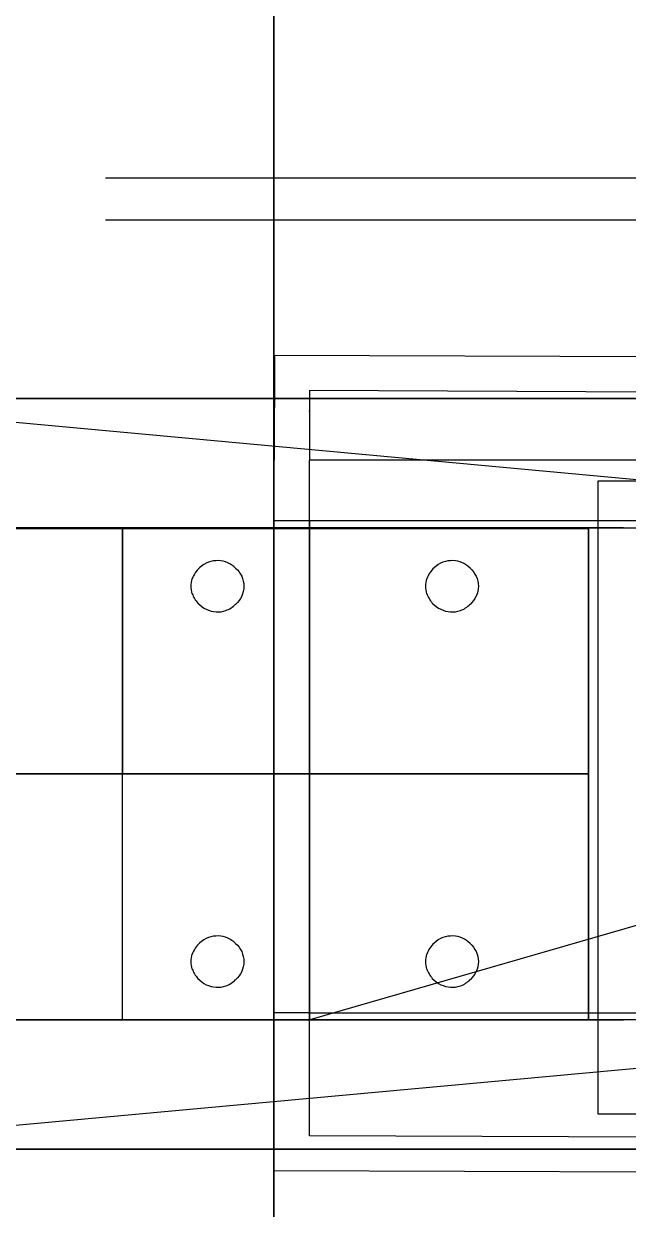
# Model space of a CAD drawing. Header units: millimetres. Extents: x -938 to 450, y -255 to 1556.
# Drawn here: x -211.6 to -125.7, y -113.6 to 55.1 of the extents above; entities that cross this region are included whole.
import ezdxf

# ---------------------------------------------------------------- set-up
doc = ezdxf.new("R2010")
doc.units = ezdxf.units.MM
doc.header["$MEASUREMENT"] = 0
for name, color, linetype in [('Treexalerator v20_axis 2 main', 7, 'Continuous'), ('Treexalerator v20_axis 3', 7, 'Continuous'), ('Treexalerator v20_Sketch33', 7, 'Continuous'), ('Treexalerator v20_Sketch38', 7, 'Continuous'), ('Treexalerator v20_Sketch39', 7, 'Continuous'), ('Treexalerator v20_Sketch40', 7, 'Continuous'), ('Treexalerator v20_Sketch41', 7, 'Continuous'), ('Treexalerator v20_Sketch42', 7, 'Continuous'), ('Treexalerator v20_Sketch43', 7, 'Continuous'), ('Treexalerator v20_Sketch45', 7, 'Continuous'), ('Treexalerator v20_Sketch46', 7, 'Continuous'), ('Treexalerator v20_Sketch48', 7, 'Continuous'), ('Treexalerator v20_Sketch49', 7, 'Continuous'), ('Treexalerator v20_Sketch50', 7, 'Continuous'), ('Treexalerator v20_Sketch53', 7, 'Continuous'), ('Treexalerator v20_Sketch55', 7, 'Continuous'), ('Treexalerator v20_Sketch56', 7, 'Continuous'), ('Treexalerator v20_Sketch57', 7, 'Continuous'), ('Treexalerator v20_Sketch66', 7, 'Continuous'), ('Treexalerator v20_Sketch74', 7, 'Continuous'), ('Treexalerator v20_Sketch75', 7, 'Continuous')]:
    doc.layers.add(name, color=color, linetype=linetype)

msp = doc.modelspace()

# ---------------------------------------------------------------- linework, layer by layer
at = {"layer": 'Treexalerator v20_axis 2 main'}
for p, q in [((-58.5, 33.14), (-200, 33.14)), ((-58.5, 27.14), (-200, 27.14))]:
    msp.add_line(p, q, dxfattribs=at)
at = {"layer": 'Treexalerator v20_axis 3'}
for p, q in [((-175.94, 7.92, 132.63), (-176, -6.99, 132.63)), ((75.96, 6.88, 132.63), (-175.94, 7.92, 132.63)), ((-170.96, 2.9, 132.63), (-171, -7, 132.63)), ((70.94, 1.9, 132.63), (-170.96, 2.9, 132.63)), ((-176, -108.08, 132.63), (-176, -6.99, 132.63)), ((-120, -7, 132.63), (-171, -7, 132.63)), ((-171, -103.1, 132.63), (-171, -7, 132.63)), ((-171.04, -15.6, 132.63), (-176, -15.6, 132.63)), ((71.04, -15.6, 132.63), (-171.04, -15.6, 132.63)), ((-171, -85.6, 132.63), (-176, -85.6, 132.63)), ((-171, -85.6, 132.63), (70.9, -85.6, 132.63)), ((70.9, -104.1, 132.63), (-171, -103.1, 132.63)), ((75.9, -109.12, 132.63), (-176, -108.08, 132.63))]:
    msp.add_line(p, q, dxfattribs=at)
at = {"layer": 'Treexalerator v20_Sketch33'}
for p, q in [((-171, -15.6, -137.37), (-171, -15.6, 132.63)), ((-171, -15.6, -137.37), (-171, -15.6, -132.37)), ((-171, -85.6, -137.37), (-171, -15.6, -137.37)), ((-171, -15.6, 132.63), (-171, -85.6, 132.63)), ((-171, -15.6, -132.37), (-171, -85.6, -132.37)), ((-171, -85.6, -137.37), (-171, -15.6, -137.37)), ((-171, -85.6, 132.63), (-171, -85.6, -137.37)), ((-171, -85.6, -132.37), (-171, -85.6, -137.37))]:
    msp.add_line(p, q, dxfattribs=at)
msp.add_point((-171, 0), dxfattribs=at)
at = {"layer": 'Treexalerator v20_Sketch38'}
for p, q in [((-176.05, -50.68, 15.13), (-176.05, 4.75, 15.13)), ((-176.05, 4.75, 15.13), (-176.05, 4.75, -14.87)), ((-176.05, 4.75, -14.87), (-176.05, -50.68, -14.87)), ((-176.05, -15.68, 132.63), (-176.05, -15.68, -132.37)), ((-176.05, -85.68, 132.63), (-176.05, -15.68, 132.63)), ((-176.05, -15.68, -132.37), (-176.05, -85.68, -132.37)), ((-176.05, -55.68, -11.38), (-176.05, -45.68, -11.38)), ((-176.05, -50.68, -29.87), (-176.05, -45.68, -29.87)), ((-176.05, -45.68, -11.38), (-176.05, -55.68, -11.38)), ((-176.05, -45.68, -29.87), (-176.05, -45.68, -11.38)), ((-176.05, -55.68, -29.87), (-176.05, -45.68, -29.87)), ((-176.05, -45.68, -55.23), (-176.05, -55.68, -55.23)), ((-176.05, -45.68, -11.38), (-176.05, -45.68, -55.23)), ((-176.05, -45.68, 11.64), (-176.05, -45.68, 55.49)), ((-176.05, -50.68, 15.13), (-176.05, -50.68, -14.87)), ((-176.05, -50.68, 0.13), (-176.05, -50.68, 15.13)), ((-176.05, -105.78, 15.13), (-176.05, -50.68, 15.13)), ((-176.05, -50.68, -14.87), (-176.05, -105.78, -14.87)), ((-176.05, -50.68, 0.13), (-176.05, -50.68, -53.27)), ((-176.05, -50.68, -14.87), (-176.05, -50.68, 15.13)), ((-176.05, -50.68, -29.87), (-176.05, -55.68, -29.87)), ((-176.05, -50.68, 0.13), (-176.05, -51.36, 0.13)), ((-176.05, -51.36, 0.13), (-176.05, -65.68, 0.13)), ((-176.05, -51.36, 0.13), (-176.05, -65.68, 0.13)), ((-176.05, -55.68, -55.23), (-176.05, -55.68, -11.38)), ((-176.05, -55.68, -11.38), (-176.05, -55.68, -29.87)), ((-176.05, -55.68, 55.49), (-176.05, -55.68, 11.64)), ((-176.05, -85.68, -132.37), (-176.05, -85.68, 132.63)), ((-176.05, -105.78, -14.87), (-176.05, -105.78, 15.13))]:
    msp.add_line(p, q, dxfattribs=at)
at = {"layer": 'Treexalerator v20_Sketch38', "extrusion": (-1, 4e-16, 0)}
for centre, radius in [((50.68, 0.13, 176.05), 53.4), ((0.68, 0.13, 176.05), 1.25), ((50.68, 0.13, 176.05), 50), ((20.68, 0.13, 176.05), 2), ((50.68, 0.13, 176.05), 30), ((50.68, 0.13, 176.05), 15), ((50.68, 0.13, 176.05), 8.5), ((50.68, -29.87, 176.05), 5), ((50.68, 30.13, 176.05), 2), ((50.68, -29.87, 176.05), 2), ((50.68, 50.13, 176.05), 1.25), ((50.68, -49.87, 176.05), 1.25), ((80.68, 0.13, 176.05), 2), ((100.68, 0.13, 176.05), 1.25)]:
    msp.add_circle(centre, radius, dxfattribs=at)
at = {"layer": 'Treexalerator v20_Sketch38'}
for p in [(-176.05, -0.68, 0.13), (-176.05, -50.68, 50.13), (-176.05, -100.68, 0.13), (-176.05, -101.28, 0.26)]:
    msp.add_point(p, dxfattribs=at)
at = {"layer": 'Treexalerator v20_Sketch39'}
for p, q in [((-176.05, 81.82, -34.87), (-176.05, -35.68, -34.87)), ((-176.05, -35.68, 35.13), (-176.05, 81.82, 35.13)), ((-176.05, -65.68, -56.26), (-176.05, -27.29, -56.26)), ((-176.05, -27.29, -34.87), (-176.05, -65.68, -34.87)), ((-176.05, -27.29, -56.26), (-176.05, -27.29, -34.87)), ((-176.05, -65.68, 60.73), (-176.05, -35.55, 60.73)), ((-176.05, -35.55, 60.73), (-176.05, -35.55, 35.13)), ((-176.05, -35.55, 35.13), (-176.05, -65.68, 35.13)), ((-176.05, -35.68, 51.38), (-176.05, -35.68, 35.13)), ((-176.05, -35.68, -34.87), (-176.05, -35.68, -51.12)), ((-176.05, -65.68, -34.87), (-176.05, -65.68, -56.26)), ((-176.05, -65.68, -34.87), (-176.05, -183.18, -34.87)), ((-176.05, -65.68, -51.12), (-176.05, -65.68, -34.87)), ((-176.05, -65.68, 35.13), (-176.05, -65.68, 51.38)), ((-176.05, -65.68, 35.13), (-176.05, -65.68, 60.73)), ((-176.05, -183.18, 35.13), (-176.05, -65.68, 35.13))]:
    msp.add_line(p, q, dxfattribs=at)
at = {"layer": 'Treexalerator v20_Sketch39', "extrusion": (-1, 0, -4e-16)}
for centre, radius in [((0.68, 0.13, 176.05), 1.25), ((20.68, 0.13, 176.05), 2), ((50.68, 0.13, 176.05), 8.5), ((50.68, -29.87, 176.05), 2), ((50.68, 30.13, 176.05), 2), ((50.68, 50.13, 176.05), 1.25), ((50.68, -49.87, 176.05), 1.25), ((80.68, 0.13, 176.05), 2), ((100.68, 0.13, 176.05), 1.25)]:
    msp.add_circle(centre, radius, dxfattribs=at)
msp.add_arc((50.68, 0.13, 176.05), 53.4, 253.6861, 286.3139, dxfattribs=at)
at = {"layer": 'Treexalerator v20_Sketch39', "extrusion": (-1, 2e-16, -1e-15)}
msp.add_arc((50.68, 0.13, 176.05), 53.4, 73.6861, 106.3139, dxfattribs=at)
at = {"layer": 'Treexalerator v20_Sketch39'}
msp.add_point((-176.05, -50.55, 50.73), dxfattribs=at)
at = {"layer": 'Treexalerator v20_Sketch40'}
for p, q in [((-176.05, 81.82, -34.87), (-176.05, -183.18, -34.87)), ((-176.05, -183.18, 35.13), (-176.05, 81.82, 35.13))]:
    msp.add_line(p, q, dxfattribs=at)
at = {"layer": 'Treexalerator v20_Sketch40', "extrusion": (-1, 0, -4e-16)}
for centre, radius in [((50.68, 0.13, 176.05), 58.82), ((0.68, 0.13, 176.05), 1.25), ((50.68, 0.13, 176.05), 40), ((20.68, 0.13, 176.05), 2), ((50.68, 0.13, 176.05), 27.5), ((50.68, 0.13, 176.05), 8.5), ((50.68, 30.13, 176.05), 2), ((50.68, -29.87, 176.05), 2), ((80.68, 0.13, 176.05), 2), ((100.68, 0.13, 176.05), 1.25)]:
    msp.add_circle(centre, radius, dxfattribs=at)
at = {"layer": 'Treexalerator v20_Sketch40'}
msp.add_point((-176.05, -50.55, 50.73), dxfattribs=at)
at = {"layer": 'Treexalerator v20_Sketch41'}
for p, q in [((-176.05, -183.18, 35.13), (-176.05, 81.82, 35.13)), ((-176.05, 81.82, -34.87), (-176.05, -183.18, -34.87)), ((-176.05, -90.68, 5.13), (-176.05, -10.68, 5.13)), ((-176.05, -90.68, 0.13), (-176.05, -10.68, 0.13)), ((-176.05, -10.68, -4.87), (-176.05, -90.68, -4.87)), ((-176.05, -45.68, 40.13), (-176.05, -45.68, -39.87)), ((-176.05, -50.68, 0.13), (-176.05, -90.68, 0.13)), ((-176.05, -50.68, 40.13), (-176.05, -50.68, -39.87)), ((-176.05, -55.68, -39.87), (-176.05, -55.68, 40.13))]:
    msp.add_line(p, q, dxfattribs=at)
at = {"layer": 'Treexalerator v20_Sketch41', "extrusion": (-1, 0, -4e-16)}
for centre, radius in [((50.68, 0.13, 176.05), 43.5), ((10.68, 0.13, 176.05), 1.25), ((50.68, 0.13, 176.05), 40), ((23.18, 0.13, 176.05), 1.5), ((50.68, 0.13, 176.05), 27.5), ((50.68, 0.13, 176.05), 15), ((50.68, 0.13, 176.05), 8.5), ((50.68, 27.63, 176.05), 1.5), ((50.68, -27.37, 176.05), 1.5), ((50.68, -39.87, 176.05), 1.25), ((50.68, 40.13, 176.05), 1.25), ((78.18, 0.13, 176.05), 1.5), ((90.68, 0.13, 176.05), 1.25)]:
    msp.add_circle(centre, radius, dxfattribs=at)
for centre, start, end in [((10.68, 0.13, 176.05), 90, 270), ((50.68, -39.87, 176.05), 180, 0), ((50.68, 40.13, 176.05), 0, 180), ((90.68, 0.13, 176.05), 270, 90)]:
    msp.add_arc(centre, 5, start, end, dxfattribs=at)
at = {"layer": 'Treexalerator v20_Sketch41'}
msp.add_point((-176.05, -50.55, 50.73), dxfattribs=at)
at = {"layer": 'Treexalerator v20_Sketch42'}
for p, q in [((-170.91, -86.63, 132.84), (-170.91, -16.63, 132.84)), ((70.99, -16.63, 132.84), (-170.91, -86.63, 132.84)), ((-170.91, -16.63, 132.84), (-90.29, -16.63, 132.84)), ((-90.29, -86.63, 132.84), (-170.91, -86.63, 132.84))]:
    msp.add_line(p, q, dxfattribs=at)
at = {"layer": 'Treexalerator v20_Sketch43'}
for p, q in [((-170.91, -86.63, -137.16), (-170.91, -16.63, -137.16)), ((-170.91, -16.63, -137.16), (70.99, -16.63, -137.16)), ((70.99, -86.63, -137.16), (-170.91, -86.63, -137.16))]:
    msp.add_line(p, q, dxfattribs=at)
at = {"layer": 'Treexalerator v20_Sketch45'}
for p, q in [((-249.96, -16.63, -167.16), (-49.96, -16.63, -167.16)), ((-49.96, -86.63, -167.16), (-249.96, -86.63, -167.16))]:
    msp.add_line(p, q, dxfattribs=at)
at = {"layer": 'Treexalerator v20_Sketch46'}
for p, q in [((-249.96, -16.63, -167.16), (-49.96, -16.63, -167.16)), ((-49.96, -86.63, -167.16), (-249.96, -86.63, -167.16))]:
    msp.add_line(p, q, dxfattribs=at)
at = {"layer": 'Treexalerator v20_Sketch48'}
for p, q in [((-49.96, 1.77, 170.24), (-249.96, 1.77, 170.24)), ((-249.96, -105.03, 170.24), (-49.96, -105.03, 170.24))]:
    msp.add_line(p, q, dxfattribs=at)
at = {"layer": 'Treexalerator v20_Sketch49'}
for p, q in [((-259.96, 1.77, 170.24), (-49.96, 1.77, 170.24)), ((-49.96, -105.03, 170.24), (-259.96, -105.03, 170.24))]:
    msp.add_line(p, q, dxfattribs=at)
at = {"layer": 'Treexalerator v20_Sketch50'}
for p, q in [((-49.96, 1.77, 180.24), (-259.96, 1.77, 180.24)), ((-259.96, -105.03, 180.24), (-49.96, -105.03, 180.24))]:
    msp.add_line(p, q, dxfattribs=at)
at = {"layer": 'Treexalerator v20_Sketch53'}
for p, q in [((-49.96, -16.63, -157.16), (-247.86, 1.58, -157.16)), ((-247.86, -104.85, -157.16), (-49.96, -86.63, -157.16))]:
    msp.add_line(p, q, dxfattribs=at)
at = {"layer": 'Treexalerator v20_Sketch55'}
for p, q in [((-131.33, -86.63, 352.42), (-396.33, -86.63, 352.42)), ((-391.33, -86.63, 347.42), (-136.33, -86.63, 347.42)), ((-136.33, -86.63, 105.52), (-236.41, -86.63, 105.52)), ((-236.41, -86.63, 100.52), (-131.33, -86.63, 100.52)), ((-131.33, -86.63, 342.42), (-131.33, -86.63, 110.52)), ((-126.33, -86.63, 105.52), (-126.33, -86.63, 347.42))]:
    msp.add_line(p, q, dxfattribs=at)
at = {"layer": 'Treexalerator v20_Sketch55', "extrusion": (-3e-16, -1, 2.3e-15)}
for centre, start, end in [((-136.33, 110.52, 86.63), 270, 0), ((-136.33, 342.42, 86.63), 0, 90)]:
    msp.add_arc(centre, 5, start, end, dxfattribs=at)
at = {"layer": 'Treexalerator v20_Sketch55', "extrusion": (-3e-16, -1, -1.2e-15)}
msp.add_arc((-131.33, 105.52, 86.63), 5, 270, 0, dxfattribs=at)
at = {"layer": 'Treexalerator v20_Sketch55', "extrusion": (3.3e-15, -1, 2.3e-15)}
msp.add_arc((-131.33, 347.42, 86.63), 5, 360, 90, dxfattribs=at)
at = {"layer": 'Treexalerator v20_Sketch56'}
for p, q in [((-131.33, -86.63, 352.42), (-396.33, -86.63, 352.42)), ((-396.33, -86.63, 155.26), (-172.01, -86.63, 155.26)), ((-172.01, -86.63, 105.52), (-396.33, -86.63, 105.52)), ((-361.33, -86.63, 347.42), (-166.33, -86.63, 347.42)), ((-166.33, -86.63, 105.52), (-236.41, -86.63, 105.52)), ((-236.41, -86.63, 100.52), (-131.33, -86.63, 100.52)), ((-172.01, -86.63, 105.52), (-131.33, -86.63, 105.52)), ((-131.33, -86.63, 145.13), (-172.01, -86.63, 145.13)), ((-172.01, -86.63, 145.13), (-172.01, -86.63, 105.52)), ((-172.01, -86.63, 155.26), (-172.01, -86.63, 105.52)), ((-131.33, -86.63, 304.45), (-169.97, -86.63, 304.45)), ((-169.97, -86.63, 304.45), (-169.97, -86.63, 347.42)), ((-169.97, -86.63, 347.42), (-131.33, -86.63, 347.42)), ((-166.33, -86.63, 347.42), (-131.33, -86.63, 312.42)), ((-131.33, -86.63, 140.52), (-166.33, -86.63, 105.52)), ((-131.33, -86.63, 140.52), (-166.33, -86.63, 105.52)), ((-166.33, -86.63, 347.42), (-131.33, -86.63, 312.42)), ((-127.8, -86.63, 136.98), (-162.8, -86.63, 101.98)), ((-162.8, -86.63, 350.95), (-127.8, -86.63, 315.95)), ((-131.33, -86.63, 312.42), (-131.33, -86.63, 140.52)), ((-131.33, -86.63, 105.52), (-131.33, -86.63, 145.13)), ((-131.33, -86.63, 347.42), (-131.33, -86.63, 304.45)), ((-126.33, -86.63, 105.52), (-126.33, -86.63, 347.42))]:
    msp.add_line(p, q, dxfattribs=at)
at = {"layer": 'Treexalerator v20_Sketch56', "extrusion": (3.3e-15, -1, 2.3e-15)}
msp.add_arc((-131.33, 347.42, 86.63), 5, 360, 90, dxfattribs=at)
at = {"layer": 'Treexalerator v20_Sketch56', "extrusion": (-3e-16, -1, 2.3e-15)}
msp.add_arc((-131.33, 105.52, 86.63), 5, 270, 0, dxfattribs=at)
at = {"layer": 'Treexalerator v20_Sketch57'}
for p, q in [((-396.33, -16.63, 352.42), (-131.33, -16.63, 352.42)), ((-131.33, -16.63, 352.42), (-396.33, -16.63, 352.42)), ((-197.58, -16.63, 352.42), (-263.83, -16.63, 352.42)), ((-197.58, -51.63, 352.42), (-197.58, -16.63, 352.42)), ((-131.33, -16.63, 352.42), (-197.58, -16.63, 352.42)), ((-197.58, -16.63, 352.42), (-197.58, -51.63, 352.42)), ((-131.33, -51.63, 352.42), (-131.33, -16.63, 352.42)), ((-131.33, -16.63, 352.42), (-131.33, -86.63, 352.42)), ((-131.33, -86.63, 352.42), (-131.33, -16.63, 352.42)), ((-131.33, -51.63, 352.42), (-396.33, -51.63, 352.42)), ((-263.83, -51.63, 352.42), (-197.58, -51.63, 352.42)), ((-131.33, -51.63, 352.42), (-263.83, -51.63, 352.42)), ((-197.58, -51.63, 352.42), (-263.83, -51.63, 352.42)), ((-197.58, -51.63, 352.42), (-131.33, -51.63, 352.42)), ((-197.58, -51.63, 352.42), (-131.33, -51.63, 352.42)), ((-131.33, -51.63, 352.42), (-197.58, -51.63, 352.42)), ((-197.58, -86.63, 352.42), (-197.58, -51.63, 352.42)), ((-197.58, -86.63, 352.42), (-197.58, -51.63, 352.42)), ((-131.33, -51.63, 352.42), (-131.33, -86.63, 352.42)), ((-131.33, -86.63, 352.42), (-396.33, -86.63, 352.42)), ((-396.33, -86.63, 352.42), (-131.33, -86.63, 352.42)), ((-263.83, -86.63, 352.42), (-197.58, -86.63, 352.42)), ((-131.33, -86.63, 352.42), (-197.58, -86.63, 352.42))]:
    msp.add_line(p, q, dxfattribs=at)
at = {"layer": 'Treexalerator v20_Sketch66'}
for p, q in [((-396.33, -16.63, 352.42), (-131.33, -16.63, 352.42)), ((-168.41, -16.63, 347.42), (-359.26, -16.63, 347.42)), ((-236.41, -16.63, 105.52), (-168.41, -16.63, 105.52)), ((-131.33, -16.63, 100.52), (-236.41, -16.63, 100.52)), ((-164.87, -16.63, 106.98), (-132.8, -16.63, 139.05)), ((-132.8, -16.63, 313.88), (-164.87, -16.63, 345.95)), ((-154.14, -16.63, 342.3), (-136.46, -16.63, 324.61)), ((-136.46, -16.63, 128.32), (-154.14, -16.63, 110.64)), ((-136.33, -16.63, 347.42), (-152.02, -16.63, 347.42)), ((-152.02, -16.63, 105.52), (-136.33, -16.63, 105.52)), ((-131.33, -16.63, 110.52), (-131.33, -16.63, 126.2)), ((-131.33, -16.63, 326.73), (-131.33, -16.63, 342.42)), ((-131.33, -16.63, 142.59), (-131.33, -16.63, 310.35)), ((-126.33, -16.63, 347.42), (-126.33, -16.63, 105.52))]:
    msp.add_line(p, q, dxfattribs=at)
at = {"layer": 'Treexalerator v20_Sketch66', "extrusion": (3e-16, 1, -2.5e-15)}
for centre, radius, start, end in [((168.41, 110.52, -16.63), 5, 225, 270), ((168.41, 342.42, -16.63), 5, 90, 135), ((152.02, 344.42, -16.63), 3, 315, 90), ((152.02, 108.52, -16.63), 3, 270, 45), ((134.33, 326.73, -16.63), 3, 180, 315), ((136.33, 110.52, -16.63), 5, 180, 270), ((136.33, 342.42, -16.63), 5, 90, 180), ((136.33, 142.59, -16.63), 5, 180, 225), ((136.33, 310.35, -16.63), 5, 135, 180), ((131.33, 105.52, -16.63), 5, 180, 270), ((131.33, 347.42, -16.63), 5, 90, 180)]:
    msp.add_arc(centre, radius, start, end, dxfattribs=at)
at = {"layer": 'Treexalerator v20_Sketch66', "extrusion": (-8e-16, 1, -1.5e-15)}
msp.add_arc((134.33, 126.2, -16.63), 3, 45, 180, dxfattribs=at)
at = {"layer": 'Treexalerator v20_Sketch74'}
for p, q in [((-131.32, -16.77, 352.38), (-396.32, -16.77, 352.38)), ((-131.32, -86.57, 352.38), (-131.32, -16.77, 352.38)), ((-396.32, -86.57, 352.38), (-131.32, -86.57, 352.38))]:
    msp.add_line(p, q, dxfattribs=at)
at = {"layer": 'Treexalerator v20_Sketch75'}
for p, q in [((-130, -10, -3.53), (-130, -100, -3.53)), ((-105.95, -10, -3.53), (-130, -10, -3.53)), ((-130, -100, -3.53), (-105.95, -100, -3.53))]:
    msp.add_line(p, q, dxfattribs=at)
at = {"layer": 'Treexalerator v20_Sketch75', "extrusion": (6.3e-15, 0, -1)}
for centre, radius, start, end in [((183.7, -24.93, 3.53), 3.39, 130.6131, 229.3869), ((150.37, -24.93, 3.53), 3.39, 130.6131, 229.3869), ((183.7, -24.93, 3.53), 4.09, 344.9909, 15.0091), ((150.37, -24.93, 3.53), 4.08, 344.9909, 15.0091), ((183.7, -78.33, 3.53), 3.39, 130.6131, 229.3869), ((150.37, -78.33, 3.53), 3.39, 130.6131, 229.3869), ((183.7, -78.33, 3.53), 4.09, 344.9909, 15.0091), ((150.37, -78.33, 3.53), 4.08, 344.9909, 15.0091)]:
    msp.add_arc(centre, radius, start, end, dxfattribs=at)
at = {"layer": 'Treexalerator v20_Sketch75'}
for points, knots in [([(-181.49, -22.36, -3.53), (-181.8, -22.03, -3.53), (-182.17, -21.77, -3.53), (-183.01, -21.4, -3.53), (-183.46, -21.3, -3.53), (-184.41, -21.27, -3.53), (-184.89, -21.35, -3.53), (-185.81, -21.69, -3.53), (-186.24, -21.96, -3.53), (-186.84, -22.51, -3.53), (-187.04, -22.75, -3.53), (-187.39, -23.28, -3.53), (-187.54, -23.57, -3.53), (-187.65, -23.87, -3.53)], [0, 0, 0, 0, 0.1342592, 0.1342592, 0.2736208, 0.2736208, 0.4180825, 0.4180825, 0.5676417, 0.5676417, 0.6617479, 0.6617479, 0.7577637, 0.7577637, 0.7577637, 0.7577637]), ([(-148.16, -22.36, -3.53), (-148.47, -22.03, -3.53), (-148.84, -21.77, -3.53), (-149.67, -21.4, -3.53), (-150.13, -21.3, -3.53), (-151.08, -21.27, -3.53), (-151.56, -21.35, -3.53), (-152.48, -21.69, -3.53), (-152.91, -21.96, -3.53), (-153.51, -22.51, -3.53), (-153.71, -22.75, -3.53), (-154.06, -23.28, -3.53), (-154.2, -23.57, -3.53), (-154.31, -23.87, -3.53)], [0, 0, 0, 0, 0.1342592, 0.1342592, 0.2736208, 0.2736208, 0.4180825, 0.4180825, 0.5676417, 0.5676417, 0.6617479, 0.6617479, 0.7577637, 0.7577637, 0.7577637, 0.7577637]), ([(-187.65, -25.99, -3.53), (-187.47, -26.48, -3.53), (-187.2, -26.93, -3.53), (-186.51, -27.69, -3.53), (-186.11, -28, -3.53), (-185.21, -28.42, -3.53), (-184.74, -28.55, -3.53), (-183.78, -28.6, -3.53), (-183.31, -28.54, -3.53), (-182.61, -28.29, -3.53), (-182.35, -28.17, -3.53), (-181.89, -27.87, -3.53), (-181.68, -27.7, -3.53), (-181.49, -27.5, -3.53)], [0, 0, 0, 0, 0.1565104, 0.1565104, 0.3079084, 0.3079084, 0.4541916, 0.4541916, 0.5953581, 0.5953581, 0.6790105, 0.6790105, 0.7607598, 0.7607598, 0.7607598, 0.7607598]), ([(-154.31, -25.99, -3.53), (-154.14, -26.48, -3.53), (-153.87, -26.93, -3.53), (-153.18, -27.69, -3.53), (-152.77, -28, -3.53), (-151.88, -28.42, -3.53), (-151.4, -28.55, -3.53), (-150.45, -28.6, -3.53), (-149.98, -28.54, -3.53), (-149.27, -28.29, -3.53), (-149.02, -28.17, -3.53), (-148.56, -27.87, -3.53), (-148.35, -27.7, -3.53), (-148.16, -27.5, -3.53)], [0, 0, 0, 0, 0.1565104, 0.1565104, 0.3079084, 0.3079084, 0.4541916, 0.4541916, 0.5953581, 0.5953581, 0.6790105, 0.6790105, 0.7607598, 0.7607598, 0.7607598, 0.7607598]), ([(-181.49, -75.76, -3.53), (-181.8, -75.43, -3.53), (-182.17, -75.17, -3.53), (-183.01, -74.8, -3.53), (-183.46, -74.7, -3.53), (-184.41, -74.67, -3.53), (-184.89, -74.75, -3.53), (-185.81, -75.09, -3.53), (-186.24, -75.36, -3.53), (-186.84, -75.91, -3.53), (-187.04, -76.15, -3.53), (-187.39, -76.68, -3.53), (-187.54, -76.97, -3.53), (-187.65, -77.27, -3.53)], [0, 0, 0, 0, 0.1342592, 0.1342592, 0.2736208, 0.2736208, 0.4180825, 0.4180825, 0.5676417, 0.5676417, 0.6617479, 0.6617479, 0.7577637, 0.7577637, 0.7577637, 0.7577637]), ([(-148.16, -75.76, -3.53), (-148.47, -75.43, -3.53), (-148.84, -75.17, -3.53), (-149.67, -74.8, -3.53), (-150.13, -74.7, -3.53), (-151.08, -74.67, -3.53), (-151.56, -74.75, -3.53), (-152.48, -75.09, -3.53), (-152.91, -75.36, -3.53), (-153.51, -75.91, -3.53), (-153.71, -76.15, -3.53), (-154.06, -76.68, -3.53), (-154.2, -76.97, -3.53), (-154.31, -77.27, -3.53)], [0, 0, 0, 0, 0.1342592, 0.1342592, 0.2736208, 0.2736208, 0.4180825, 0.4180825, 0.5676417, 0.5676417, 0.6617479, 0.6617479, 0.7577637, 0.7577637, 0.7577637, 0.7577637]), ([(-187.65, -79.39, -3.53), (-187.47, -79.88, -3.53), (-187.2, -80.33, -3.53), (-186.51, -81.09, -3.53), (-186.11, -81.4, -3.53), (-185.21, -81.82, -3.53), (-184.74, -81.95, -3.53), (-183.78, -82, -3.53), (-183.31, -81.94, -3.53), (-182.61, -81.69, -3.53), (-182.35, -81.57, -3.53), (-181.89, -81.27, -3.53), (-181.68, -81.1, -3.53), (-181.49, -80.9, -3.53)], [0, 0, 0, 0, 0.1565104, 0.1565104, 0.3079084, 0.3079084, 0.4541916, 0.4541916, 0.5953581, 0.5953581, 0.6790105, 0.6790105, 0.7607598, 0.7607598, 0.7607598, 0.7607598]), ([(-154.31, -79.39, -3.53), (-154.14, -79.88, -3.53), (-153.87, -80.33, -3.53), (-153.18, -81.09, -3.53), (-152.77, -81.4, -3.53), (-151.88, -81.82, -3.53), (-151.4, -81.95, -3.53), (-150.45, -82, -3.53), (-149.98, -81.94, -3.53), (-149.27, -81.69, -3.53), (-149.02, -81.57, -3.53), (-148.56, -81.27, -3.53), (-148.35, -81.1, -3.53), (-148.16, -80.9, -3.53)], [0, 0, 0, 0, 0.1565104, 0.1565104, 0.3079084, 0.3079084, 0.4541916, 0.4541916, 0.5953581, 0.5953581, 0.6790105, 0.6790105, 0.7607598, 0.7607598, 0.7607598, 0.7607598])]:
    msp.add_open_spline(points, degree=3, knots=knots, dxfattribs=at)

doc.saveas('drawing.dxf')
